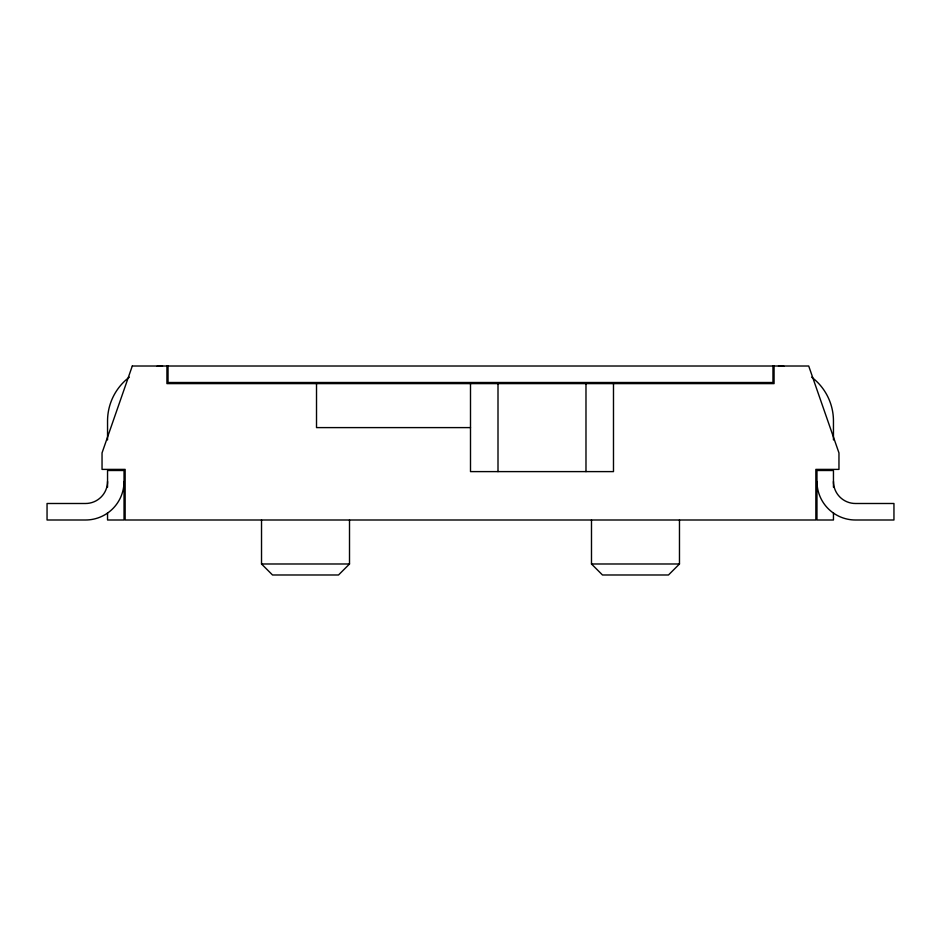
<?xml version="1.0" encoding="UTF-8"?>
<svg xmlns="http://www.w3.org/2000/svg" width="941" height="941" viewBox="0 0 941 941"><rect width="100%" height="100%" fill="white"/><g stroke="black" fill="none" stroke-linecap="round" stroke-linejoin="round"><path stroke-width="1.41" d="M349.511 519.997L349.511 563.988L338.513 574.986L272.525 574.986L261.527 563.988L261.527 519.997M679.473 519.997L679.473 563.988L668.475 574.986L602.487 574.986L591.489 563.988L591.489 519.997M470.5 427.602L316.517 427.602L316.517 383.61M261.527 563.988L349.511 563.988M591.489 563.988L679.473 563.988M833.455 439.929L833.455 421.003A54.99 54.99 0 0 0 811.671 377.176M833.455 487.238L833.455 470.5L816.964 470.5L816.964 519.997L833.455 519.997L833.455 512.821M774.067 366.014L774.067 383.61L166.933 383.61L166.933 366.014M772.961 366.014L772.961 382.505L168.039 382.505L168.039 366.014M613.485 383.61L613.485 471.606L470.5 471.606L470.5 383.61M585.984 383.61L585.984 471.606M498.001 383.61L498.001 471.606M107.545 439.929L107.545 421.003A54.99 54.99 0 0 1 129.329 377.176M107.545 487.238L107.545 470.5L124.036 470.5L124.036 519.997L107.545 519.997L107.545 512.821M778.466 366.014A54.99 54.99 0 0 1 783.935 366.284M157.065 366.284A54.99 54.99 0 0 1 162.534 366.014M124.036 481.498A38.499 38.499 0 0 1 85.549 519.997L47.05 519.997L47.05 503.494L85.549 503.494A21.996 21.996 0 0 0 107.545 481.498M833.455 481.498A21.996 21.996 0 0 0 855.451 503.494L893.95 503.494L893.95 519.997L855.451 519.997A38.499 38.499 0 0 1 816.964 481.498M132.293 366.014L102.04 452.903L102.04 469.394L125.141 469.394L125.141 519.997L815.859 519.997L815.859 469.394L838.96 469.394L838.96 452.903L808.707 366.014L132.293 366.014"/></g></svg>
